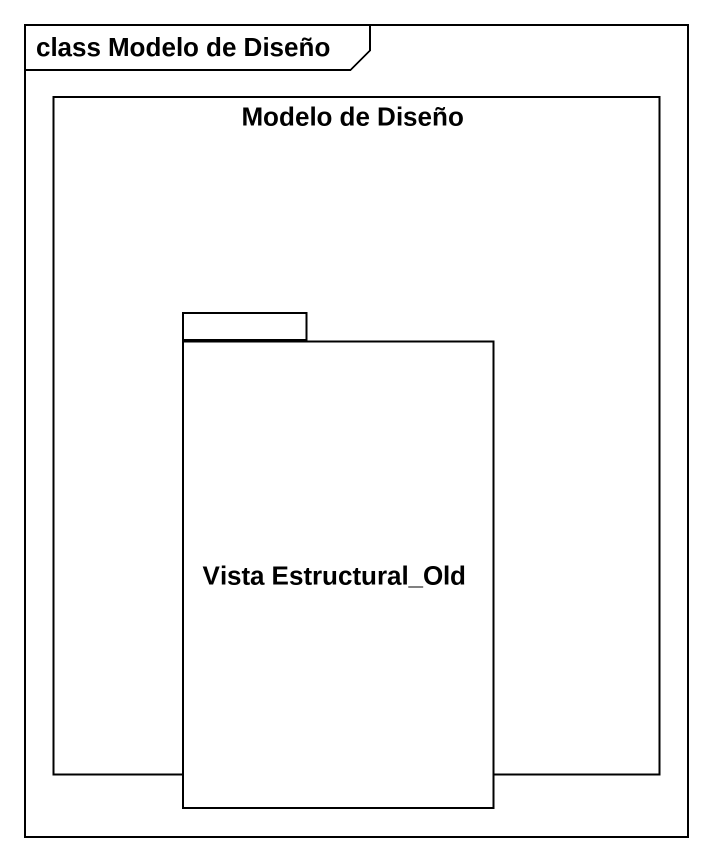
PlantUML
@startuml
mainframe class Modelo de Diseño
rectangle "Modelo de Diseño" as Modelo_de_Diseño
package "Vista Estructural_Old" as Vista_Estructural_Old {
}
@enduml
